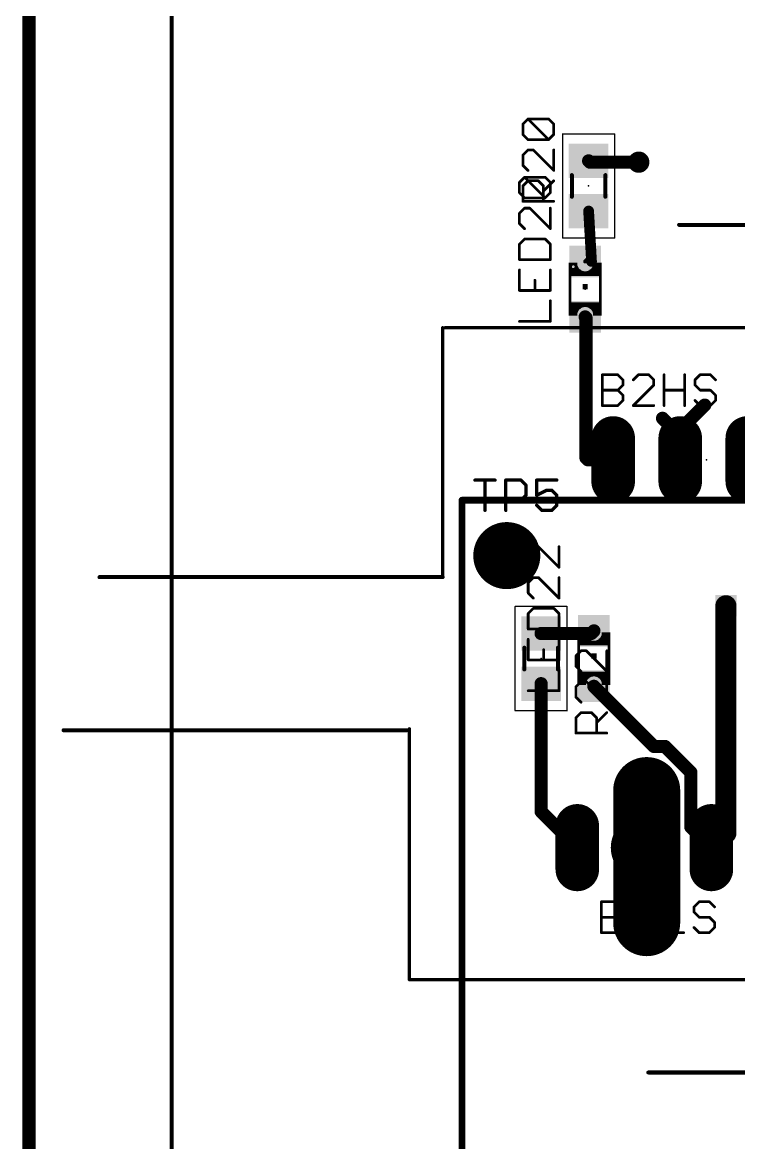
# Model space of a CAD drawing. Extents: x -18 to 155, y -13 to 99.
# Drawn here: x -17.65 to 9.48, y 28.67 to 71.09 of the extents above; entities that cross this region are included whole.
import ezdxf

# ---------------------------------------------------------------- set-up
doc = ezdxf.new("R2010")
doc.units = 0
for name, color, linetype in [('1', 22, 'CONTINUOUS'), ('17', 82, 'CONTINUOUS'), ('18', 82, 'CONTINUOUS'), ('20', 253, 'CONTINUOUS'), ('21', 253, 'CONTINUOUS'), ('23', 7, 'CONTINUOUS'), ('25', 253, 'CONTINUOUS'), ('39', 22, 'CONTINUOUS'), ('51', 253, 'CONTINUOUS')]:
    doc.layers.add(name, color=color, linetype=linetype)

# ---------------------------------------------------------------- blocks, each defined once
blk = doc.blocks.new('LONGP100')
at = {"const_width": 1}
blk.add_lwpolyline([(-0.5, 0), (0.5, 0)], dxfattribs=at)
at = {"const_width": 0.5}
for points in [[(-0.5, 0.25, 1), (-0.5, -0.25)], [(0.5, -0.25, 1), (0.5, 0.25)]]:
    blk.add_lwpolyline(points, format="xyb", dxfattribs=at)
blk = doc.blocks.new('RECT')
blk.add_solid([(-0.5, -0.5), (0.5, -0.5), (-0.5, 0.5), (0.5, 0.5)])
blk = doc.blocks.new('PIE')
at = {"const_width": 0.5}
blk.add_lwpolyline([(0, -0.25, 1), (0, 0.25, 1), (0, -0.25)], format="xyb", dxfattribs=at)
blk = doc.blocks.new('SQUAREV')
blk.add_solid([(-0.5, -0.5), (0.5, -0.5), (-0.5, 0.5), (0.5, 0.5)])
blk = doc.blocks.new('ROUNDV')
at = {"const_width": 0.5}
blk.add_lwpolyline([(0, -0.25, 1), (0, 0.25, 1), (0, -0.25)], format="xyb", dxfattribs=at)

msp = doc.modelspace()

# ---------------------------------------------------------------- linework, layer by layer
at = {"layer": '1'}
for points, const_width in [([(-17.4, -2.57), (-17.4, 98.37)], 0.5), ([(3.8, 65.85), (3.85, 65.8)], 0.5), ([(3.85, 65.8), (5.7, 65.8)], 0.5), ([(3.91, 62.04), (3.8, 63.95)], 0.4064), ([(3.8, 63.95), (3.8, 62.17)], 0.1524), ([(3.8, 62.17), (3.67, 62.04)], 0.1524), ([(3.67, 59.94), (3.7, 59.91)], 0.5), ([(3.7, 59.91), (3.7, 54.6)], 0.5), ([(7.27, 55.67), (8.2, 56.6)], 0.5), ([(7.27, 55.43), (6.6, 56.1)], 0.5), ([(7.27, 54.53), (7.27, 55.67)], 0.5), ([(7.27, 55.43), (7.27, 54.53)], 0.5), ([(3.7, 54.6), (3.77, 54.53)], 0.5), ([(3.77, 54.53), (4.73, 54.53)], 0.5), ([(4.73, 54.53), (4.73, 54.57)], 0.4064), ([(-1, 53), (17, 53)], 0.254), ([(-1, 17.4), (-1, 53)], 0.254), ([(9, 40.39), (9, 49)], 0.8), ([(2, 47.95), (3.9, 47.95)], 0.5), ([(3.9, 47.95), (4, 48.05)], 0.5), ([(2, 46.05), (2, 41.21)], 0.5), ([(4, 45.95), (6.2776, 43.6724)], 0.5), ([(6.2776, 43.6724), (6.6927, 43.6724)], 0.5), ([(6.6927, 43.6724), (7.6724, 42.6927)], 0.5), ([(6, 39.84), (6, 42)], 2.54), ([(7.6724, 42.6927), (7.6724, 40.6176)], 0.5), ([(2, 41.21), (3.37, 39.84)], 0.5), ([(5.91, 39.84), (6, 39.84)], 2.54), ([(6, 39.84), (6, 37)], 2.54), ([(7.6724, 40.6176), (8.45, 39.84)], 0.5), ([(8.45, 39.84), (9, 40.39)], 0.8)]:
    msp.add_lwpolyline(points, dxfattribs=dict(at, const_width=const_width))
for points, const_width in [([(3.8884, 65.9384, 1), (3.7116, 65.7616)], 0.25), ([(3.85, 65.925, 1), (3.85, 65.675)], 0.25), ([(3.7616, 65.7116, 1), (3.9384, 65.8884)], 0.25), ([(5.7, 65.675, 1), (5.7, 65.925)], 0.25), ([(3.9014, 63.9558, 1), (3.6986, 63.9442)], 0.2032), ([(3.8381, 63.95, 1), (3.7619, 63.95)], 0.0762), ([(3.6431, 62.0669, 1), (3.6969, 62.0131)], 0.0762), ([(3.8086, 62.0342, 1), (4.0114, 62.0458)], 0.2032), ([(3.7619, 62.17, 1), (3.8381, 62.17)], 0.0762), ([(3.8269, 62.1431, 1), (3.7731, 62.1969)], 0.0762), ([(3.7584, 60.0284, 1), (3.5816, 59.8516)], 0.25), ([(3.825, 59.91, 1), (3.575, 59.91)], 0.25), ([(3.6116, 59.8216, 1), (3.7884, 59.9984)], 0.25), ([(8.2884, 56.5116, 1), (8.1116, 56.6884)], 0.25), ([(6.6884, 56.1884, 1), (6.5116, 56.0116)], 0.25), ([(7.395, 55.67, 1), (7.145, 55.67)], 0.25), ([(7.1816, 55.7584, 1), (7.3584, 55.5816)], 0.25), ([(7.395, 55.43, 1), (7.145, 55.43)], 0.25), ([(7.1816, 55.3416, 1), (7.3584, 55.5184)], 0.25), ([(3.7884, 54.6884, 1), (3.6116, 54.5116)], 0.25), ([(3.77, 54.655, 1), (3.77, 54.405)], 0.25), ([(3.6816, 54.4416, 1), (3.8584, 54.6184)], 0.25), ([(4.8316, 54.57, 1), (4.6284, 54.57)], 0.2032), ([(4.73, 54.405, 1), (4.73, 54.655)], 0.25), ([(3.575, 54.6, 1), (3.825, 54.6)], 0.25), ([(4.6284, 54.53, 1), (4.8316, 54.53)], 0.2032), ([(7.145, 54.53, 1), (7.395, 54.53)], 0.25), ([(7.145, 54.53, 1), (7.395, 54.53)], 0.25), ([(-1, 53.0635, 1), (-1, 52.9365)], 0.127), ([(-0.9365, 53, 1), (-1.0635, 53)], 0.127), ([(9.2, 49, 1), (8.8, 49)], 0.4), ([(2, 48.075, 1), (2, 47.825)], 0.25), ([(3.8116, 48.0384, 1), (3.9884, 47.8616)], 0.25), ([(3.9, 47.825, 1), (3.9, 48.075)], 0.25), ([(4.0884, 47.9616, 1), (3.9116, 48.1384)], 0.25), ([(2.125, 46.05, 1), (1.875, 46.05)], 0.25), ([(4.0884, 46.0384, 1), (3.9116, 45.8616)], 0.25), ([(6.2776, 43.7974, 1), (6.2776, 43.5474)], 0.25), ([(6.1892, 43.584, 1), (6.366, 43.7608)], 0.25), ([(6.7811, 43.7608, 1), (6.6043, 43.584)], 0.25), ([(6.6927, 43.5474, 1), (6.6927, 43.7974)], 0.25), ([(6.635, 42, 1), (5.365, 42)], 1.27), ([(7.7974, 42.6927, 1), (7.5474, 42.6927)], 0.25), ([(7.584, 42.6043, 1), (7.7608, 42.7811)], 0.25), ([(2.0884, 41.2984, 1), (1.9116, 41.1216)], 0.25), ([(1.875, 41.21, 1), (2.125, 41.21)], 0.25), ([(5.91, 40.475, 1), (5.91, 39.205)], 1.27), ([(6.635, 39.84, 1), (5.365, 39.84)], 1.27), ([(6, 39.205, 1), (6, 40.475)], 1.27), ([(7.7608, 40.706, 1), (7.584, 40.5292)], 0.25), ([(7.5474, 40.6176, 1), (7.7974, 40.6176)], 0.25), ([(9.1414, 40.2486, 1), (8.8586, 40.5314)], 0.4), ([(5.365, 39.84, 1), (6.635, 39.84)], 1.27), ([(8.8, 40.39, 1), (9.2, 40.39)], 0.4), ([(3.2816, 39.7516, 1), (3.4584, 39.9284)], 0.25), ([(8.3086, 39.9814, 1), (8.5914, 39.6986)], 0.4), ([(8.3616, 39.7516, 1), (8.5384, 39.9284)], 0.25), ([(5.365, 37, 1), (6.635, 37)], 1.27)]:
    msp.add_lwpolyline(points, format="xyb", dxfattribs=dict(at, const_width=const_width))
at = {"layer": '20', "const_width": 0.1524}
msp.add_lwpolyline([(-12, 1), (-12, 97)], dxfattribs=at)
at = {"layer": '21'}
for points, const_width in [([(20.229, 63.425), (7.229, 63.425)], 0.1524), ([(-1.73, 59.53), (-1.73, 50.132)], 0.127), ([(-1.63, 59.53), (16.17, 59.53)], 0.127), ([(-14.729, 50.085), (-1.729, 50.085)], 0.1524), ([(-3.091, 44.285), (-16.091, 44.285)], 0.1524), ([(-2.99, 34.84), (-2.99, 44.34)], 0.127), ([(14.81, 34.84), (-2.99, 34.84)], 0.127), ([(6.061, 31.325), (19.061, 31.325)], 0.1524)]:
    msp.add_lwpolyline(points, dxfattribs=dict(at, const_width=const_width))
for points, const_width in [([(7.229, 63.4631, 1), (7.229, 63.3869)], 0.0762), ([(-1.6983, 59.53, 1), (-1.7617, 59.53)], 0.0635), ([(-1.63, 59.5618, 1), (-1.63, 59.4982)], 0.0635), ([(-14.729, 50.1231, 1), (-14.729, 50.0469)], 0.0762), ([(-1.7617, 50.132, 1), (-1.6983, 50.132)], 0.0635), ([(-1.729, 50.0469, 1), (-1.729, 50.1231)], 0.0762), ([(-16.091, 44.3231, 1), (-16.091, 44.2469)], 0.0762), ([(-3.091, 44.2469, 1), (-3.091, 44.3231)], 0.0762), ([(-2.9583, 44.34, 1), (-3.0218, 44.34)], 0.0635), ([(-2.99, 34.8718, 1), (-2.99, 34.8083)], 0.0635), ([(-3.0218, 34.84, 1), (-2.9583, 34.84)], 0.0635), ([(6.061, 31.3631, 1), (6.061, 31.2869)], 0.0762)]:
    msp.add_lwpolyline(points, format="xyb", dxfattribs=dict(at, const_width=const_width))
at = {"layer": '23'}
for p in [(3.8, 64.9), (3.67, 60.99), (8.27, 54.53), (0.7, 50.9), (2, 47), (4, 47), (4.91, 39.84)]:
    msp.add_point(p, dxfattribs=at)
at = {"layer": '25'}
for points, const_width in [([(1.3098, 67.2393), (1.5047, 67.4342)], 0.1016), ([(1.5047, 67.4342), (2.2843, 67.4342)], 0.1016), ([(2.2843, 66.6546), (1.5047, 67.4342)], 0.1016), ([(2.2843, 67.4342), (2.4792, 67.2393)], 0.1016), ([(1.3098, 66.8495), (1.3098, 67.2393)], 0.1016), ([(2.4792, 67.2393), (2.4792, 66.8495)], 0.1016), ([(1.5047, 66.6546), (1.3098, 66.8495)], 0.1016), ([(2.2843, 66.6546), (1.5047, 66.6546)], 0.1016), ([(2.4792, 66.8495), (2.2843, 66.6546)], 0.1016), ([(1.5047, 66.2648), (1.3098, 66.0699)], 0.1016), ([(1.6996, 66.2648), (1.5047, 66.2648)], 0.1016), ([(2.4792, 65.4852), (1.6996, 66.2648)], 0.1016), ([(2.4792, 66.2648), (2.4792, 65.4852)], 0.1016), ([(1.3098, 66.0699), (1.3098, 65.6801)], 0.1016), ([(1.3098, 65.6801), (1.5047, 65.4852)], 0.1016), ([(1.1798, 65.0331), (1.3747, 65.228)], 0.1016), ([(1.1798, 64.6433), (1.1798, 65.0331)], 0.1016), ([(1.3098, 64.9005), (1.5047, 65.0954)], 0.1016), ([(1.3098, 64.3158), (1.3098, 64.9005)], 0.1016), ([(1.3747, 65.228), (2.1543, 65.228)], 0.1016), ([(2.1543, 64.4484), (1.3747, 65.228)], 0.1016), ([(1.5047, 65.0954), (1.8945, 65.0954)], 0.1016), ([(1.8945, 65.0954), (2.0894, 64.9005)], 0.1016), ([(2.0894, 64.7056), (2.4792, 65.0954)], 0.1016), ([(2.0894, 64.9005), (2.0894, 64.3158)], 0.1016), ([(2.1543, 65.228), (2.3492, 65.0331)], 0.1016), ([(2.3492, 65.0331), (2.3492, 64.6433)], 0.1016), ([(1.3747, 64.4484), (1.1798, 64.6433)], 0.1016), ([(2.1543, 64.4484), (1.3747, 64.4484)], 0.1016), ([(2.3492, 64.6433), (2.1543, 64.4484)], 0.1016), ([(1.3747, 64.0586), (1.1798, 63.8637)], 0.1016), ([(2.4792, 64.3158), (1.3098, 64.3158)], 0.1016), ([(1.5696, 64.0586), (1.3747, 64.0586)], 0.1016), ([(2.3492, 63.279), (1.5696, 64.0586)], 0.1016), ([(2.3492, 64.0586), (2.3492, 63.279)], 0.1016), ([(1.1798, 63.8637), (1.1798, 63.4739)], 0.1016), ([(1.1798, 63.4739), (1.3747, 63.279)], 0.1016), ([(1.3747, 62.8892), (1.1798, 62.6943)], 0.1016), ([(2.1543, 62.8892), (1.3747, 62.8892)], 0.1016), ([(2.3492, 62.6943), (2.1543, 62.8892)], 0.1016), ([(1.1798, 62.6943), (1.1798, 62.1096)], 0.1016), ([(2.3492, 62.1096), (2.3492, 62.6943)], 0.1016), ([(1.1798, 62.1096), (2.3492, 62.1096)], 0.1016), ([(1.1798, 61.7198), (1.1798, 60.9402)], 0.1016), ([(2.3492, 60.9402), (2.3492, 61.7198)], 0.1016), ([(1.7645, 60.9402), (1.7645, 61.33)], 0.1016), ([(1.1798, 60.9402), (2.3492, 60.9402)], 0.1016), ([(2.3492, 59.7708), (2.3492, 60.5504)], 0.1016), ([(1.1798, 59.7708), (2.3492, 59.7708)], 0.1016), ([(4.3208, 56.5808), (4.3208, 57.7502)], 0.1016), ([(4.3208, 57.7502), (4.9055, 57.7502)], 0.1016), ([(4.9055, 57.7502), (5.1004, 57.5553)], 0.1016), ([(5.6851, 57.7502), (5.4902, 57.5553)], 0.1016), ([(6.0749, 57.7502), (5.6851, 57.7502)], 0.1016), ([(6.2698, 57.5553), (6.0749, 57.7502)], 0.1016), ([(6.6596, 56.5808), (6.6596, 57.7502)], 0.1016), ([(7.4392, 57.7502), (7.4392, 56.5808)], 0.1016), ([(8.0239, 57.7502), (7.829, 57.5553)], 0.1016), ([(8.4137, 57.7502), (8.0239, 57.7502)], 0.1016), ([(8.6086, 57.5553), (8.4137, 57.7502)], 0.1016), ([(5.1004, 57.3604), (4.9055, 57.1655)], 0.1016), ([(5.1004, 57.5553), (5.1004, 57.3604)], 0.1016), ([(5.4902, 56.5808), (6.2698, 57.3604)], 0.1016), ([(6.2698, 57.3604), (6.2698, 57.5553)], 0.1016), ([(7.829, 57.5553), (7.829, 57.3604)], 0.1016), ([(7.829, 57.3604), (8.0239, 57.1655)], 0.1016), ([(4.3208, 57.1655), (4.9055, 57.1655)], 0.1016), ([(4.9055, 57.1655), (5.1004, 56.9706)], 0.1016), ([(5.1004, 56.9706), (5.1004, 56.7757)], 0.1016), ([(6.6596, 57.1655), (7.4392, 57.1655)], 0.1016), ([(8.0239, 57.1655), (8.4137, 57.1655)], 0.1016), ([(8.4137, 57.1655), (8.6086, 56.9706)], 0.1016), ([(8.6086, 56.9706), (8.6086, 56.7757)], 0.1016), ([(4.9055, 56.5808), (4.3208, 56.5808)], 0.1016), ([(5.1004, 56.7757), (4.9055, 56.5808)], 0.1016), ([(6.2698, 56.5808), (5.4902, 56.5808)], 0.1016), ([(8.0239, 56.5808), (7.829, 56.7757)], 0.1016), ([(8.4137, 56.5808), (8.0239, 56.5808)], 0.1016), ([(8.6086, 56.7757), (8.4137, 56.5808)], 0.1016), ([(-0.5065, 53.7585), (0.2561, 53.7585)], 0.127), ([(-0.1252, 52.6145), (-0.1252, 53.7585)], 0.127), ([(0.6629, 52.6145), (0.6629, 53.7585)], 0.127), ([(0.6629, 53.7585), (1.2349, 53.7585)], 0.127), ([(1.2349, 53.7585), (1.4255, 53.5678)], 0.127), ([(1.4255, 53.5678), (1.4255, 53.1865)], 0.127), ([(2.5949, 53.7585), (1.8323, 53.7585)], 0.127), ([(1.8323, 53.7585), (1.8323, 53.1865)], 0.127), ([(1.2349, 52.9958), (0.6629, 52.9958)], 0.127), ([(1.4255, 53.1865), (1.2349, 52.9958)], 0.127), ([(1.8323, 53.1865), (2.2136, 53.3772)], 0.127), ([(2.2136, 53.3772), (2.4043, 53.3772)], 0.127), ([(2.4043, 53.3772), (2.5949, 53.1865)], 0.127), ([(2.5949, 53.1865), (2.5949, 52.8052)], 0.127), ([(2.023, 52.6145), (1.8323, 52.8052)], 0.127), ([(2.4043, 52.6145), (2.023, 52.6145)], 0.127), ([(2.5949, 52.8052), (2.4043, 52.6145)], 0.127), ([(1.7047, 51.238), (1.5098, 51.0431)], 0.1016), ([(1.5098, 51.0431), (1.5098, 50.6533)], 0.1016), ([(1.8996, 51.238), (1.7047, 51.238)], 0.1016), ([(2.6792, 50.4584), (1.8996, 51.238)], 0.1016), ([(2.6792, 51.238), (2.6792, 50.4584)], 0.1016), ([(1.5098, 50.6533), (1.7047, 50.4584)], 0.1016), ([(1.7047, 50.0686), (1.5098, 49.8737)], 0.1016), ([(1.8996, 50.0686), (1.7047, 50.0686)], 0.1016), ([(2.6792, 49.289), (1.8996, 50.0686)], 0.1016), ([(2.6792, 50.0686), (2.6792, 49.289)], 0.1016), ([(1.5098, 49.8737), (1.5098, 49.4839)], 0.1016), ([(1.5098, 49.4839), (1.7047, 49.289)], 0.1016), ([(1.7047, 48.8992), (1.5098, 48.7043)], 0.1016), ([(2.4843, 48.8992), (1.7047, 48.8992)], 0.1016), ([(2.6792, 48.7043), (2.4843, 48.8992)], 0.1016), ([(1.5098, 48.7043), (1.5098, 48.1196)], 0.1016), ([(2.6792, 48.1196), (2.6792, 48.7043)], 0.1016), ([(1.5098, 48.1196), (2.6792, 48.1196)], 0.1016), ([(1.5098, 47.7298), (1.5098, 46.9502)], 0.1016), ([(2.6792, 46.9502), (2.6792, 47.7298)], 0.1016), ([(2.0945, 46.9502), (2.0945, 47.34)], 0.1016), ([(3.5147, 47.296), (3.3198, 47.1011)], 0.1016), ([(3.3198, 47.1011), (3.3198, 46.7113)], 0.1016), ([(3.7096, 47.296), (3.5147, 47.296)], 0.1016), ([(4.4892, 46.5164), (3.7096, 47.296)], 0.1016), ([(4.4892, 47.296), (4.4892, 46.5164)], 0.1016), ([(1.5098, 46.9502), (2.6792, 46.9502)], 0.1016), ([(3.3198, 46.7113), (3.5147, 46.5164)], 0.1016), ([(2.6792, 45.7808), (2.6792, 46.5604)], 0.1016), ([(1.5098, 45.7808), (2.6792, 45.7808)], 0.1016), ([(3.5147, 46.1266), (3.3198, 45.9317)], 0.1016), ([(3.3198, 45.9317), (3.3198, 45.5419)], 0.1016), ([(3.7096, 46.1266), (3.5147, 46.1266)], 0.1016), ([(4.4892, 45.347), (3.7096, 46.1266)], 0.1016), ([(4.4892, 46.1266), (4.4892, 45.347)], 0.1016), ([(3.3198, 45.5419), (3.5147, 45.347)], 0.1016), ([(3.3198, 44.7623), (3.5147, 44.9572)], 0.1016), ([(3.5147, 44.9572), (3.9045, 44.9572)], 0.1016), ([(3.9045, 44.9572), (4.0994, 44.7623)], 0.1016), ([(4.0994, 44.5674), (4.4892, 44.9572)], 0.1016), ([(3.3198, 44.1776), (3.3198, 44.7623)], 0.1016), ([(4.0994, 44.7623), (4.0994, 44.1776)], 0.1016), ([(4.4892, 44.1776), (3.3198, 44.1776)], 0.1016), ([(4.2832, 36.6208), (4.2832, 37.7902)], 0.1016), ([(4.2832, 37.7902), (4.8679, 37.7902)], 0.1016), ([(4.8679, 37.7902), (5.0628, 37.5953)], 0.1016), ([(5.6475, 37.7902), (5.4526, 37.5953)], 0.1016), ([(6.0373, 37.7902), (5.6475, 37.7902)], 0.1016), ([(6.2322, 37.5953), (6.0373, 37.7902)], 0.1016), ([(6.622, 37.7902), (6.622, 36.6208)], 0.1016), ([(7.9863, 37.7902), (7.7914, 37.5953)], 0.1016), ([(8.3761, 37.7902), (7.9863, 37.7902)], 0.1016), ([(8.571, 37.5953), (8.3761, 37.7902)], 0.1016), ([(5.0628, 37.4004), (4.8679, 37.2055)], 0.1016), ([(5.0628, 37.5953), (5.0628, 37.4004)], 0.1016), ([(5.4526, 36.6208), (6.2322, 37.4004)], 0.1016), ([(6.2322, 37.4004), (6.2322, 37.5953)], 0.1016), ([(7.7914, 37.5953), (7.7914, 37.4004)], 0.1016), ([(7.7914, 37.4004), (7.9863, 37.2055)], 0.1016), ([(4.2832, 37.2055), (4.8679, 37.2055)], 0.1016), ([(4.8679, 37.2055), (5.0628, 37.0106)], 0.1016), ([(5.0628, 37.0106), (5.0628, 36.8157)], 0.1016), ([(7.9863, 37.2055), (8.3761, 37.2055)], 0.1016), ([(8.3761, 37.2055), (8.571, 37.0106)], 0.1016), ([(8.571, 37.0106), (8.571, 36.8157)], 0.1016), ([(4.8679, 36.6208), (4.2832, 36.6208)], 0.1016), ([(5.0628, 36.8157), (4.8679, 36.6208)], 0.1016), ([(6.2322, 36.6208), (5.4526, 36.6208)], 0.1016), ([(6.622, 36.6208), (7.4016, 36.6208)], 0.1016), ([(7.9863, 36.6208), (7.7914, 36.8157)], 0.1016), ([(8.3761, 36.6208), (7.9863, 36.6208)], 0.1016), ([(8.571, 36.8157), (8.3761, 36.6208)], 0.1016)]:
    msp.add_lwpolyline(points, dxfattribs=dict(at, const_width=const_width))
for points, const_width in [([(1.5227, 67.4522, 1), (1.4867, 67.4162)], 0.0508), ([(1.5047, 67.4596, 1), (1.5047, 67.4088)], 0.0508), ([(1.5227, 67.4162, 1), (1.4867, 67.4522)], 0.0508), ([(2.3023, 67.4522, 1), (2.2663, 67.4162)], 0.0508), ([(2.2843, 67.4088, 1), (2.2843, 67.4596)], 0.0508), ([(1.2918, 67.2573, 1), (1.3278, 67.2213)], 0.0508), ([(1.3352, 67.2393, 1), (1.2844, 67.2393)], 0.0508), ([(2.5046, 67.2393, 1), (2.4538, 67.2393)], 0.0508), ([(2.4612, 67.2213, 1), (2.4972, 67.2573)], 0.0508), ([(1.3278, 66.8675, 1), (1.2918, 66.8315)], 0.0508), ([(1.2844, 66.8495, 1), (1.3352, 66.8495)], 0.0508), ([(1.5047, 66.68, 1), (1.5047, 66.6292)], 0.0508), ([(1.4867, 66.6366, 1), (1.5227, 66.6726)], 0.0508), ([(2.2663, 66.6726, 1), (2.3023, 66.6366)], 0.0508), ([(2.2663, 66.6366, 1), (2.3023, 66.6726)], 0.0508), ([(2.2843, 66.6292, 1), (2.2843, 66.68)], 0.0508), ([(2.4538, 66.8495, 1), (2.5046, 66.8495)], 0.0508), ([(2.4972, 66.8315, 1), (2.4612, 66.8675)], 0.0508), ([(1.5047, 66.2902, 1), (1.5047, 66.2394)], 0.0508), ([(1.5227, 66.2468, 1), (1.4867, 66.2828)], 0.0508), ([(1.7176, 66.2828, 1), (1.6816, 66.2468)], 0.0508), ([(1.6996, 66.2394, 1), (1.6996, 66.2902)], 0.0508), ([(2.5046, 66.2648, 1), (2.4538, 66.2648)], 0.0508), ([(1.2918, 66.0879, 1), (1.3278, 66.0519)], 0.0508), ([(1.3352, 66.0699, 1), (1.2844, 66.0699)], 0.0508), ([(1.3278, 65.6981, 1), (1.2918, 65.6621)], 0.0508), ([(1.2844, 65.6801, 1), (1.3352, 65.6801)], 0.0508), ([(1.4867, 65.4672, 1), (1.5227, 65.5032)], 0.0508), ([(2.4538, 65.4852, 1), (2.5046, 65.4852)], 0.0508), ([(2.4612, 65.4672, 1), (2.4972, 65.5032)], 0.0508), ([(1.2052, 65.0331, 1), (1.1544, 65.0331)], 0.0508), ([(1.1618, 65.051, 1), (1.1978, 65.0151)], 0.0508), ([(1.2918, 64.9185, 1), (1.3278, 64.8825)], 0.0508), ([(1.3352, 64.9005, 1), (1.2844, 64.9005)], 0.0508), ([(1.3747, 65.2534, 1), (1.3747, 65.2026)], 0.0508), ([(1.3927, 65.2459, 1), (1.3567, 65.21)], 0.0508), ([(1.3927, 65.21, 1), (1.3567, 65.2459)], 0.0508), ([(1.5047, 65.1208, 1), (1.5047, 65.07)], 0.0508), ([(1.5227, 65.0774, 1), (1.4867, 65.1134)], 0.0508), ([(1.9125, 65.1134, 1), (1.8765, 65.0774)], 0.0508), ([(1.8945, 65.07, 1), (1.8945, 65.1208)], 0.0508), ([(2.1148, 64.9005, 1), (2.064, 64.9005)], 0.0508), ([(2.0714, 64.8825, 1), (2.1074, 64.9185)], 0.0508), ([(2.1723, 65.2459, 1), (2.1363, 65.21)], 0.0508), ([(2.1543, 65.2026, 1), (2.1543, 65.2534)], 0.0508), ([(2.3746, 65.0331, 1), (2.3238, 65.0331)], 0.0508), ([(2.3312, 65.0151, 1), (2.3672, 65.051)], 0.0508), ([(2.4972, 65.0774, 1), (2.4612, 65.1134)], 0.0508), ([(1.1978, 64.6612, 1), (1.1618, 64.6253)], 0.0508), ([(1.1544, 64.6433, 1), (1.2052, 64.6433)], 0.0508), ([(1.3747, 64.4738, 1), (1.3747, 64.423)], 0.0508), ([(1.3567, 64.4304, 1), (1.3927, 64.4663)], 0.0508), ([(2.0714, 64.7236, 1), (2.1074, 64.6876)], 0.0508), ([(2.1363, 64.4663, 1), (2.1723, 64.4304)], 0.0508), ([(2.1363, 64.4304, 1), (2.1723, 64.4663)], 0.0508), ([(2.1543, 64.423, 1), (2.1543, 64.4738)], 0.0508), ([(2.3238, 64.6433, 1), (2.3746, 64.6433)], 0.0508), ([(2.3672, 64.6253, 1), (2.3312, 64.6612)], 0.0508), ([(1.3098, 64.3412, 1), (1.3098, 64.2904)], 0.0508), ([(1.2844, 64.3158, 1), (1.3352, 64.3158)], 0.0508), ([(1.3747, 64.084, 1), (1.3747, 64.0332)], 0.0508), ([(1.3927, 64.0406, 1), (1.3567, 64.0765)], 0.0508), ([(1.5876, 64.0765, 1), (1.5516, 64.0406)], 0.0508), ([(1.5696, 64.0332, 1), (1.5696, 64.084)], 0.0508), ([(2.064, 64.3158, 1), (2.1148, 64.3158)], 0.0508), ([(2.3746, 64.0586, 1), (2.3238, 64.0586)], 0.0508), ([(2.4792, 64.2904, 1), (2.4792, 64.3412)], 0.0508), ([(1.2052, 63.8637, 1), (1.1544, 63.8637)], 0.0508), ([(1.1618, 63.8816, 1), (1.1978, 63.8457)], 0.0508), ([(1.1978, 63.4918, 1), (1.1618, 63.4559)], 0.0508), ([(1.1544, 63.4739, 1), (1.2052, 63.4739)], 0.0508), ([(1.3567, 63.261, 1), (1.3927, 63.297)], 0.0508), ([(2.3238, 63.279, 1), (2.3746, 63.279)], 0.0508), ([(2.3312, 63.261, 1), (2.3672, 63.297)], 0.0508), ([(1.3747, 62.9146, 1), (1.3747, 62.8638)], 0.0508), ([(1.3927, 62.8712, 1), (1.3567, 62.9072)], 0.0508), ([(2.1723, 62.9072, 1), (2.1363, 62.8712)], 0.0508), ([(2.1543, 62.8638, 1), (2.1543, 62.9146)], 0.0508), ([(1.1618, 62.7123, 1), (1.1978, 62.6763)], 0.0508), ([(1.2052, 62.6943, 1), (1.1544, 62.6943)], 0.0508), ([(2.3746, 62.6943, 1), (2.3238, 62.6943)], 0.0508), ([(2.3312, 62.6763, 1), (2.3672, 62.7123)], 0.0508), ([(1.1798, 62.135, 1), (1.1798, 62.0842)], 0.0508), ([(1.1544, 62.1096, 1), (1.2052, 62.1096)], 0.0508), ([(2.3238, 62.1096, 1), (2.3746, 62.1096)], 0.0508), ([(2.3492, 62.0842, 1), (2.3492, 62.135)], 0.0508), ([(1.2052, 61.7198, 1), (1.1544, 61.7198)], 0.0508), ([(2.3746, 61.7198, 1), (2.3238, 61.7198)], 0.0508), ([(1.7899, 61.33, 1), (1.7391, 61.33)], 0.0508), ([(1.1798, 60.9656, 1), (1.1798, 60.9148)], 0.0508), ([(1.1544, 60.9402, 1), (1.2052, 60.9402)], 0.0508), ([(1.7391, 60.9402, 1), (1.7899, 60.9402)], 0.0508), ([(2.3238, 60.9402, 1), (2.3746, 60.9402)], 0.0508), ([(2.3492, 60.9148, 1), (2.3492, 60.9656)], 0.0508), ([(2.3746, 60.5504, 1), (2.3238, 60.5504)], 0.0508), ([(1.1798, 59.7962, 1), (1.1798, 59.7454)], 0.0508), ([(2.3492, 59.7454, 1), (2.3492, 59.7962)], 0.0508), ([(2.3238, 59.7708, 1), (2.3746, 59.7708)], 0.0508), ([(4.3462, 57.7502, 1), (4.2954, 57.7502)], 0.0508), ([(4.3208, 57.7756, 1), (4.3208, 57.7248)], 0.0508), ([(4.9235, 57.7682, 1), (4.8875, 57.7322)], 0.0508), ([(4.9055, 57.7248, 1), (4.9055, 57.7756)], 0.0508), ([(5.6851, 57.7756, 1), (5.6851, 57.7248)], 0.0508), ([(5.7031, 57.7322, 1), (5.6671, 57.7682)], 0.0508), ([(6.0929, 57.7682, 1), (6.0569, 57.7322)], 0.0508), ([(6.0749, 57.7248, 1), (6.0749, 57.7756)], 0.0508), ([(6.685, 57.7502, 1), (6.6342, 57.7502)], 0.0508), ([(7.4646, 57.7502, 1), (7.4138, 57.7502)], 0.0508), ([(8.0239, 57.7756, 1), (8.0239, 57.7248)], 0.0508), ([(8.0418, 57.7322, 1), (8.0059, 57.7682)], 0.0508), ([(8.4316, 57.7682, 1), (8.3957, 57.7322)], 0.0508), ([(8.4137, 57.7248, 1), (8.4137, 57.7756)], 0.0508), ([(5.1258, 57.5553, 1), (5.075, 57.5553)], 0.0508), ([(5.075, 57.3604, 1), (5.1258, 57.3604)], 0.0508), ([(5.0824, 57.5373, 1), (5.1184, 57.5733)], 0.0508), ([(5.1184, 57.3424, 1), (5.0824, 57.3784)], 0.0508), ([(5.4722, 57.5733, 1), (5.5082, 57.5373)], 0.0508), ([(6.2952, 57.5553, 1), (6.2444, 57.5553)], 0.0508), ([(6.2444, 57.3604, 1), (6.2952, 57.3604)], 0.0508), ([(6.2518, 57.5373, 1), (6.2878, 57.5733)], 0.0508), ([(6.2878, 57.3424, 1), (6.2518, 57.3784)], 0.0508), ([(7.811, 57.5733, 1), (7.847, 57.5373)], 0.0508), ([(7.847, 57.3784, 1), (7.811, 57.3424)], 0.0508), ([(7.8544, 57.5553, 1), (7.8036, 57.5553)], 0.0508), ([(7.8036, 57.3604, 1), (7.8544, 57.3604)], 0.0508), ([(8.5906, 57.5373, 1), (8.6265, 57.5733)], 0.0508), ([(4.3208, 57.1909, 1), (4.3208, 57.1401)], 0.0508), ([(4.9235, 57.1835, 1), (4.8875, 57.1475)], 0.0508), ([(4.8875, 57.1835, 1), (4.9235, 57.1475)], 0.0508), ([(4.9055, 57.1401, 1), (4.9055, 57.1909)], 0.0508), ([(5.1258, 56.9706, 1), (5.075, 56.9706)], 0.0508), ([(5.0824, 56.9526, 1), (5.1184, 56.9886)], 0.0508), ([(6.6596, 57.1909, 1), (6.6596, 57.1401)], 0.0508), ([(7.4392, 57.1401, 1), (7.4392, 57.1909)], 0.0508), ([(8.0239, 57.1909, 1), (8.0239, 57.1401)], 0.0508), ([(8.0059, 57.1475, 1), (8.0418, 57.1835)], 0.0508), ([(8.4316, 57.1835, 1), (8.3957, 57.1475)], 0.0508), ([(8.4137, 57.1401, 1), (8.4137, 57.1909)], 0.0508), ([(8.634, 56.9706, 1), (8.5832, 56.9706)], 0.0508), ([(8.5906, 56.9526, 1), (8.6265, 56.9886)], 0.0508), ([(4.3208, 56.6062, 1), (4.3208, 56.5554)], 0.0508), ([(4.2954, 56.5808, 1), (4.3462, 56.5808)], 0.0508), ([(4.8875, 56.5988, 1), (4.9235, 56.5628)], 0.0508), ([(4.9055, 56.5554, 1), (4.9055, 56.6062)], 0.0508), ([(5.075, 56.7757, 1), (5.1258, 56.7757)], 0.0508), ([(5.1184, 56.7577, 1), (5.0824, 56.7937)], 0.0508), ([(5.4722, 56.5988, 1), (5.5082, 56.5628)], 0.0508), ([(5.4902, 56.6062, 1), (5.4902, 56.5554)], 0.0508), ([(6.2698, 56.5554, 1), (6.2698, 56.6062)], 0.0508), ([(6.6342, 56.5808, 1), (6.685, 56.5808)], 0.0508), ([(7.4138, 56.5808, 1), (7.4646, 56.5808)], 0.0508), ([(7.847, 56.7937, 1), (7.811, 56.7577)], 0.0508), ([(8.0239, 56.6062, 1), (8.0239, 56.5554)], 0.0508), ([(8.0059, 56.5628, 1), (8.0418, 56.5988)], 0.0508), ([(8.3957, 56.5988, 1), (8.4316, 56.5628)], 0.0508), ([(8.4137, 56.5554, 1), (8.4137, 56.6062)], 0.0508), ([(8.5832, 56.7757, 1), (8.634, 56.7757)], 0.0508), ([(8.6265, 56.7577, 1), (8.5906, 56.7937)], 0.0508), ([(-0.5065, 53.7902, 1), (-0.5065, 53.7267)], 0.0635), ([(-0.0934, 53.7585, 1), (-0.1569, 53.7585)], 0.0635), ([(0.2561, 53.7267, 1), (0.2561, 53.7902)], 0.0635), ([(0.6946, 53.7585, 1), (0.6311, 53.7585)], 0.0635), ([(0.6629, 53.7902, 1), (0.6629, 53.7267)], 0.0635), ([(1.2573, 53.7809, 1), (1.2124, 53.736)], 0.0635), ([(1.2349, 53.7267, 1), (1.2349, 53.7902)], 0.0635), ([(1.4573, 53.5678, 1), (1.3938, 53.5678)], 0.0635), ([(1.4031, 53.5454, 1), (1.448, 53.5903)], 0.0635), ([(1.8323, 53.7902, 1), (1.8323, 53.7267)], 0.0635), ([(1.864, 53.7585, 1), (1.8005, 53.7585)], 0.0635), ([(2.5949, 53.7267, 1), (2.5949, 53.7902)], 0.0635), ([(0.6629, 53.0276, 1), (0.6629, 52.9641)], 0.0635), ([(1.2124, 53.0183, 1), (1.2573, 52.9734)], 0.0635), ([(1.2349, 52.9641, 1), (1.2349, 53.0276)], 0.0635), ([(1.3938, 53.1865, 1), (1.4573, 53.1865)], 0.0635), ([(1.448, 53.164, 1), (1.4031, 53.2089)], 0.0635), ([(1.8181, 53.2149, 1), (1.8465, 53.1581)], 0.0635), ([(1.8005, 53.1865, 1), (1.864, 53.1865)], 0.0635), ([(2.2136, 53.4089, 1), (2.2136, 53.3454)], 0.0635), ([(2.2278, 53.3488, 1), (2.1994, 53.4055)], 0.0635), ([(2.4267, 53.3996, 1), (2.3818, 53.3547)], 0.0635), ([(2.4043, 53.3454, 1), (2.4043, 53.4089)], 0.0635), ([(2.6267, 53.1865, 1), (2.5632, 53.1865)], 0.0635), ([(2.5725, 53.164, 1), (2.6174, 53.2089)], 0.0635), ([(-0.1569, 52.6145, 1), (-0.0934, 52.6145)], 0.0635), ([(0.6311, 52.6145, 1), (0.6946, 52.6145)], 0.0635), ([(1.8547, 52.8276, 1), (1.8098, 52.7827)], 0.0635), ([(2.023, 52.6463, 1), (2.023, 52.5827)], 0.0635), ([(2.0005, 52.592, 1), (2.0454, 52.637)], 0.0635), ([(2.3818, 52.637, 1), (2.4267, 52.592)], 0.0635), ([(2.4043, 52.5827, 1), (2.4043, 52.6463)], 0.0635), ([(2.5632, 52.8052, 1), (2.6267, 52.8052)], 0.0635), ([(2.6174, 52.7827, 1), (2.5725, 52.8276)], 0.0635), ([(1.5352, 51.0431, 1), (1.4844, 51.0431)], 0.0508), ([(1.4918, 51.061, 1), (1.5278, 51.0251)], 0.0508), ([(1.7047, 51.2634, 1), (1.7047, 51.2126)], 0.0508), ([(1.7227, 51.22, 1), (1.6867, 51.2559)], 0.0508), ([(1.9176, 51.2559, 1), (1.8816, 51.22)], 0.0508), ([(1.8996, 51.2126, 1), (1.8996, 51.2634)], 0.0508), ([(2.7046, 51.238, 1), (2.6538, 51.238)], 0.0508), ([(1.5278, 50.6712, 1), (1.4918, 50.6353)], 0.0508), ([(1.4844, 50.6533, 1), (1.5352, 50.6533)], 0.0508), ([(1.6867, 50.4404, 1), (1.7227, 50.4763)], 0.0508), ([(2.6612, 50.4404, 1), (2.6972, 50.4763)], 0.0508), ([(1.7047, 50.094, 1), (1.7047, 50.0432)], 0.0508), ([(1.7227, 50.0506, 1), (1.6867, 50.0865)], 0.0508), ([(1.9176, 50.0865, 1), (1.8816, 50.0506)], 0.0508), ([(1.8996, 50.0432, 1), (1.8996, 50.094)], 0.0508), ([(2.6538, 50.4584, 1), (2.7046, 50.4584)], 0.0508), ([(2.7046, 50.0686, 1), (2.6538, 50.0686)], 0.0508), ([(1.5352, 49.8737, 1), (1.4844, 49.8737)], 0.0508), ([(1.4918, 49.8916, 1), (1.5278, 49.8557)], 0.0508), ([(1.5278, 49.5018, 1), (1.4918, 49.4659)], 0.0508), ([(1.4844, 49.4839, 1), (1.5352, 49.4839)], 0.0508), ([(1.6867, 49.271, 1), (1.7227, 49.307)], 0.0508), ([(2.6538, 49.289, 1), (2.7046, 49.289)], 0.0508), ([(2.6612, 49.271, 1), (2.6972, 49.307)], 0.0508), ([(1.7047, 48.9246, 1), (1.7047, 48.8738)], 0.0508), ([(1.7227, 48.8812, 1), (1.6867, 48.9172)], 0.0508), ([(2.5023, 48.9172, 1), (2.4663, 48.8812)], 0.0508), ([(2.4843, 48.8738, 1), (2.4843, 48.9246)], 0.0508), ([(1.4918, 48.7223, 1), (1.5278, 48.6863)], 0.0508), ([(1.5352, 48.7043, 1), (1.4844, 48.7043)], 0.0508), ([(2.7046, 48.7043, 1), (2.6538, 48.7043)], 0.0508), ([(2.6612, 48.6863, 1), (2.6972, 48.7223)], 0.0508), ([(1.5098, 48.145, 1), (1.5098, 48.0942)], 0.0508), ([(1.4844, 48.1196, 1), (1.5352, 48.1196)], 0.0508), ([(2.6538, 48.1196, 1), (2.7046, 48.1196)], 0.0508), ([(2.6792, 48.0942, 1), (2.6792, 48.145)], 0.0508), ([(1.5352, 47.7298, 1), (1.4844, 47.7298)], 0.0508), ([(2.7046, 47.7298, 1), (2.6538, 47.7298)], 0.0508), ([(2.1199, 47.34, 1), (2.0691, 47.34)], 0.0508), ([(3.3018, 47.1191, 1), (3.3378, 47.0831)], 0.0508), ([(3.3452, 47.1011, 1), (3.2944, 47.1011)], 0.0508), ([(3.5147, 47.3214, 1), (3.5147, 47.2706)], 0.0508), ([(3.5327, 47.278, 1), (3.4967, 47.314)], 0.0508), ([(3.7276, 47.314, 1), (3.6916, 47.278)], 0.0508), ([(3.7096, 47.2706, 1), (3.7096, 47.3214)], 0.0508), ([(4.5146, 47.296, 1), (4.4638, 47.296)], 0.0508), ([(1.5098, 46.9756, 1), (1.5098, 46.9248)], 0.0508), ([(1.4844, 46.9502, 1), (1.5352, 46.9502)], 0.0508), ([(2.0691, 46.9502, 1), (2.1199, 46.9502)], 0.0508), ([(2.6538, 46.9502, 1), (2.7046, 46.9502)], 0.0508), ([(2.6792, 46.9248, 1), (2.6792, 46.9756)], 0.0508), ([(3.3378, 46.7293, 1), (3.3018, 46.6933)], 0.0508), ([(3.2944, 46.7113, 1), (3.3452, 46.7113)], 0.0508), ([(2.7046, 46.5604, 1), (2.6538, 46.5604)], 0.0508), ([(3.4967, 46.4984, 1), (3.5327, 46.5344)], 0.0508), ([(4.4638, 46.5164, 1), (4.5146, 46.5164)], 0.0508), ([(4.4712, 46.4984, 1), (4.5072, 46.5344)], 0.0508), ([(1.5098, 45.8062, 1), (1.5098, 45.7554)], 0.0508), ([(2.6792, 45.7554, 1), (2.6792, 45.8062)], 0.0508), ([(3.3018, 45.9497, 1), (3.3378, 45.9137)], 0.0508), ([(3.3452, 45.9317, 1), (3.2944, 45.9317)], 0.0508), ([(3.5147, 46.152, 1), (3.5147, 46.1012)], 0.0508), ([(3.5327, 46.1086, 1), (3.4967, 46.1446)], 0.0508), ([(3.7276, 46.1446, 1), (3.6916, 46.1086)], 0.0508), ([(3.7096, 46.1012, 1), (3.7096, 46.152)], 0.0508), ([(4.5146, 46.1266, 1), (4.4638, 46.1266)], 0.0508), ([(2.6538, 45.7808, 1), (2.7046, 45.7808)], 0.0508), ([(3.3378, 45.5599, 1), (3.3018, 45.5239)], 0.0508), ([(3.2944, 45.5419, 1), (3.3452, 45.5419)], 0.0508), ([(3.5147, 44.9826, 1), (3.5147, 44.9318)], 0.0508), ([(3.4967, 45.329, 1), (3.5327, 45.365)], 0.0508), ([(3.5327, 44.9392, 1), (3.4967, 44.9752)], 0.0508), ([(3.9225, 44.9752, 1), (3.8865, 44.9392)], 0.0508), ([(3.9045, 44.9318, 1), (3.9045, 44.9826)], 0.0508), ([(4.4638, 45.347, 1), (4.5146, 45.347)], 0.0508), ([(4.4712, 45.329, 1), (4.5072, 45.365)], 0.0508), ([(4.5072, 44.9392, 1), (4.4712, 44.9752)], 0.0508), ([(3.3018, 44.7803, 1), (3.3378, 44.7443)], 0.0508), ([(3.3452, 44.7623, 1), (3.2944, 44.7623)], 0.0508), ([(4.0814, 44.5854, 1), (4.1174, 44.5494)], 0.0508), ([(4.1248, 44.7623, 1), (4.074, 44.7623)], 0.0508), ([(4.0814, 44.7443, 1), (4.1174, 44.7803)], 0.0508), ([(3.3198, 44.203, 1), (3.3198, 44.1522)], 0.0508), ([(3.2944, 44.1776, 1), (3.3452, 44.1776)], 0.0508), ([(4.074, 44.1776, 1), (4.1248, 44.1776)], 0.0508), ([(4.4892, 44.1522, 1), (4.4892, 44.203)], 0.0508), ([(4.3086, 37.7902, 1), (4.2578, 37.7902)], 0.0508), ([(4.2832, 37.8156, 1), (4.2832, 37.7648)], 0.0508), ([(4.8859, 37.8082, 1), (4.8499, 37.7722)], 0.0508), ([(4.8679, 37.7648, 1), (4.8679, 37.8156)], 0.0508), ([(5.6475, 37.8156, 1), (5.6475, 37.7648)], 0.0508), ([(5.6655, 37.7722, 1), (5.6295, 37.8082)], 0.0508), ([(6.0553, 37.8082, 1), (6.0193, 37.7722)], 0.0508), ([(6.0373, 37.7648, 1), (6.0373, 37.8156)], 0.0508), ([(6.6474, 37.7902, 1), (6.5966, 37.7902)], 0.0508), ([(7.9863, 37.8156, 1), (7.9863, 37.7648)], 0.0508), ([(8.0043, 37.7722, 1), (7.9683, 37.8082)], 0.0508), ([(8.3941, 37.8082, 1), (8.3581, 37.7722)], 0.0508), ([(8.3761, 37.7648, 1), (8.3761, 37.8156)], 0.0508), ([(5.0882, 37.5953, 1), (5.0374, 37.5953)], 0.0508), ([(5.0374, 37.4004, 1), (5.0882, 37.4004)], 0.0508), ([(5.0448, 37.5773, 1), (5.0808, 37.6133)], 0.0508), ([(5.0808, 37.3824, 1), (5.0448, 37.4184)], 0.0508), ([(5.4346, 37.6133, 1), (5.4706, 37.5773)], 0.0508), ([(6.2576, 37.5953, 1), (6.2068, 37.5953)], 0.0508), ([(6.2068, 37.4004, 1), (6.2576, 37.4004)], 0.0508), ([(6.2142, 37.5773, 1), (6.2502, 37.6133)], 0.0508), ([(6.2502, 37.3824, 1), (6.2142, 37.4184)], 0.0508), ([(7.7734, 37.6133, 1), (7.8094, 37.5773)], 0.0508), ([(7.8094, 37.4184, 1), (7.7734, 37.3824)], 0.0508), ([(7.8168, 37.5953, 1), (7.766, 37.5953)], 0.0508), ([(7.766, 37.4004, 1), (7.8168, 37.4004)], 0.0508), ([(8.553, 37.5773, 1), (8.589, 37.6133)], 0.0508), ([(4.2832, 37.2309, 1), (4.2832, 37.1801)], 0.0508), ([(4.8859, 37.2235, 1), (4.8499, 37.1875)], 0.0508), ([(4.8499, 37.2235, 1), (4.8859, 37.1875)], 0.0508), ([(4.8679, 37.1801, 1), (4.8679, 37.2309)], 0.0508), ([(5.0882, 37.0106, 1), (5.0374, 37.0106)], 0.0508), ([(5.0448, 36.9926, 1), (5.0808, 37.0286)], 0.0508), ([(7.9863, 37.2309, 1), (7.9863, 37.1801)], 0.0508), ([(7.9683, 37.1875, 1), (8.0043, 37.2235)], 0.0508), ([(8.3941, 37.2235, 1), (8.3581, 37.1875)], 0.0508), ([(8.3761, 37.1801, 1), (8.3761, 37.2309)], 0.0508), ([(8.5964, 37.0106, 1), (8.5456, 37.0106)], 0.0508), ([(8.553, 36.9926, 1), (8.589, 37.0286)], 0.0508), ([(4.2832, 36.6462, 1), (4.2832, 36.5954)], 0.0508), ([(4.2578, 36.6208, 1), (4.3086, 36.6208)], 0.0508), ([(4.8499, 36.6388, 1), (4.8859, 36.6028)], 0.0508), ([(4.8679, 36.5954, 1), (4.8679, 36.6462)], 0.0508), ([(5.0374, 36.8157, 1), (5.0882, 36.8157)], 0.0508), ([(5.0808, 36.7977, 1), (5.0448, 36.8337)], 0.0508), ([(5.4346, 36.6388, 1), (5.4706, 36.6028)], 0.0508), ([(5.4526, 36.6462, 1), (5.4526, 36.5954)], 0.0508), ([(6.2322, 36.5954, 1), (6.2322, 36.6462)], 0.0508), ([(6.622, 36.6462, 1), (6.622, 36.5954)], 0.0508), ([(6.5966, 36.6208, 1), (6.6474, 36.6208)], 0.0508), ([(7.4016, 36.5954, 1), (7.4016, 36.6462)], 0.0508), ([(7.8094, 36.8337, 1), (7.7734, 36.7977)], 0.0508), ([(7.9863, 36.6462, 1), (7.9863, 36.5954)], 0.0508), ([(7.9683, 36.6028, 1), (8.0043, 36.6388)], 0.0508), ([(8.3581, 36.6388, 1), (8.3941, 36.6028)], 0.0508), ([(8.3761, 36.5954, 1), (8.3761, 36.6462)], 0.0508), ([(8.5456, 36.8157, 1), (8.5964, 36.8157)], 0.0508), ([(8.589, 36.7977, 1), (8.553, 36.8337)], 0.0508)]:
    msp.add_lwpolyline(points, format="xyb", dxfattribs=dict(at, const_width=const_width))
at = {"layer": '39', "const_width": 0.0508}
for points in [[(2.817, 62.927), (2.817, 66.873)], [(2.817, 66.873), (4.783, 66.873)], [(4.783, 66.873), (4.783, 62.927)], [(4.783, 62.927), (2.817, 62.927)], [(1.017, 45.027), (1.017, 48.973)], [(1.017, 48.973), (2.983, 48.973)], [(2.983, 48.973), (2.983, 45.027)], [(2.983, 45.027), (1.017, 45.027)]]:
    msp.add_lwpolyline(points, dxfattribs=at)
at = {"layer": '39', "const_width": 0.0254}
for points in [[(2.8297, 66.873, 1), (2.8043, 66.873)], [(2.817, 66.8857, 1), (2.817, 66.8603)], [(4.7957, 66.873, 1), (4.7703, 66.873)], [(4.783, 66.8603, 1), (4.783, 66.8857)], [(2.817, 62.9397, 1), (2.817, 62.9143)], [(2.8043, 62.927, 1), (2.8297, 62.927)], [(4.7703, 62.927, 1), (4.7957, 62.927)], [(4.783, 62.9143, 1), (4.783, 62.9397)], [(1.0297, 48.973, 1), (1.0043, 48.973)], [(1.017, 48.9857, 1), (1.017, 48.9603)], [(2.9957, 48.973, 1), (2.9703, 48.973)], [(2.983, 48.9603, 1), (2.983, 48.9857)], [(1.017, 45.0397, 1), (1.017, 45.0143)], [(1.0043, 45.027, 1), (1.0297, 45.027)], [(2.9703, 45.027, 1), (2.9957, 45.027)], [(2.983, 45.0143, 1), (2.983, 45.0397)]]:
    msp.add_lwpolyline(points, format="xyb", dxfattribs=at)
at = {"layer": '51'}
for points, const_width in [([(3.165, 64.49), (3.165, 65.31)], 0.1524), ([(4.435, 64.49), (4.435, 65.31)], 0.1524), ([(3.095, 60.49), (3.095, 61.915)], 0.1016), ([(4.245, 61.515), (4.245, 60.465)], 0.1016), ([(3.425, 46.5), (3.425, 47.925)], 0.1016), ([(4.575, 47.525), (4.575, 46.475)], 0.1016), ([(1.365, 47.41), (1.365, 46.59)], 0.1524), ([(2.635, 47.41), (2.635, 46.59)], 0.1524)]:
    msp.add_lwpolyline(points, dxfattribs=dict(at, const_width=const_width))
for points, const_width in [([(3.2031, 65.31, 1), (3.1269, 65.31)], 0.0762), ([(4.4731, 65.31, 1), (4.3969, 65.31)], 0.0762), ([(3.1269, 64.49, 1), (3.2031, 64.49)], 0.0762), ([(4.3969, 64.49, 1), (4.4731, 64.49)], 0.0762), ([(3.1204, 61.915, 1), (3.0696, 61.915)], 0.0508), ([(3.22, 61.737, 1), (3.22, 61.943, 1), (3.22, 61.737)], 0.1016), ([(3.32, 61.915, 0.8571), (4.02, 61.915)], 0.1016), ([(3.3451, 61.9189, 1), (3.2949, 61.9111)], 0.0508), ([(4.0451, 61.9111, 1), (3.9949, 61.9189)], 0.0508), ([(4.2704, 61.515, 1), (4.2196, 61.515)], 0.0508), ([(3.0696, 60.49, 1), (3.1204, 60.49)], 0.0508), ([(4.02, 60.065, 0.8571), (3.32, 60.065)], 0.1016), ([(4.2196, 60.465, 1), (4.2704, 60.465)], 0.0508), ([(3.2949, 60.0689, 1), (3.3451, 60.0611)], 0.0508), ([(3.9949, 60.0611, 1), (4.0451, 60.0689)], 0.0508), ([(3.4504, 47.925, 1), (3.3996, 47.925)], 0.0508), ([(3.55, 47.747, 1), (3.55, 47.953, 1), (3.55, 47.747)], 0.1016), ([(3.65, 47.925, 0.8571), (4.35, 47.925)], 0.1016), ([(3.6751, 47.9289, 1), (3.6249, 47.9211)], 0.0508), ([(4.3751, 47.9211, 1), (4.3249, 47.9289)], 0.0508), ([(4.6004, 47.525, 1), (4.5496, 47.525)], 0.0508), ([(1.4031, 47.41, 1), (1.3269, 47.41)], 0.0762), ([(2.6731, 47.41, 1), (2.5969, 47.41)], 0.0762), ([(1.3269, 46.59, 1), (1.4031, 46.59)], 0.0762), ([(2.5969, 46.59, 1), (2.6731, 46.59)], 0.0762), ([(3.3996, 46.5, 1), (3.4504, 46.5)], 0.0508), ([(4.35, 46.075, 0.8571), (3.65, 46.075)], 0.1016), ([(4.5496, 46.475, 1), (4.6004, 46.475)], 0.0508), ([(3.6249, 46.0789, 1), (3.6751, 46.0711)], 0.0508), ([(4.3249, 46.0711, 1), (4.3751, 46.0789)], 0.0508)]:
    msp.add_lwpolyline(points, format="xyb", dxfattribs=dict(at, const_width=const_width))

# ---------------------------------------------------------------- block references
at = {"layer": '1', "xscale": 1.3, "yscale": 1.5}
for p, rotation in [((3.8, 65.85), 90), ((3.8, 63.95), 90), ((2, 47.95), 270), ((2, 46.05), 270)]:
    msp.add_blockref('RECT', p, dxfattribs=dict(at, rotation=rotation))
at = {"layer": '1'}
for name, p, xscale, yscale in [('RECT', (3.67, 62.04), 1.2, 1.2), ('RECT', (3.67, 59.94), 1.2, 1.2), ('PIE', (0.7, 50.9), 2.54, 2.54), ('RECT', (4, 48.05), 1.2, 1.2), ('RECT', (4, 45.95), 1.2, 1.2)]:
    msp.add_blockref(name, p, dxfattribs=dict(at, xscale=xscale, yscale=yscale))
at = {"layer": '17', "xscale": 1.65, "yscale": 1.65}
for p, rotation in [((4.73, 54.53), 90), ((7.27, 54.53), 90), ((9.81, 54.53), 90), ((3.37, 39.84), 270), ((5.91, 39.84), 270), ((8.45, 39.84), 270)]:
    msp.add_blockref('LONGP100', p, dxfattribs=dict(at, rotation=rotation))
at = {"layer": '18', "xscale": 0.8064, "yscale": 0.8064}
for name, p in [('ROUNDV', (5.7, 65.8)), ('SQUAREV', (9, 49))]:
    msp.add_blockref(name, p, dxfattribs=at)
at = {"layer": '21', "xscale": 0.2, "yscale": 0.2}
for p in [(3.67, 61.09), (4, 47.1)]:
    msp.add_blockref('RECT', p, dxfattribs=at)
at = {"layer": '51', "xscale": 0.65, "yscale": 1.4}
for p, rotation in [((3.7985, 65.6314), 90), ((3.7985, 64.1582), 90), ((2.0015, 47.7418), 270), ((2.0015, 46.2686), 270)]:
    msp.add_blockref('RECT', p, dxfattribs=dict(at, rotation=rotation))
at = {"layer": '51'}
for p, xscale, yscale in [((3.2075, 61.9525), 0.325, 0.075), ((4.1325, 61.74), 0.325, 0.5), ((3.22, 61.64), 0.3, 0.3), ((3.42, 61.615), 0.15, 0.25), ((3.67, 61.5775), 0.4, 0.175), ((3.92, 61.615), 0.15, 0.25), ((3.2075, 60.24), 0.325, 0.5), ((3.42, 60.365), 0.15, 0.25), ((3.67, 60.4025), 0.4, 0.175), ((3.92, 60.365), 0.15, 0.25), ((4.1325, 60.24), 0.325, 0.5), ((3.5375, 47.9625), 0.325, 0.075), ((4.4625, 47.75), 0.325, 0.5), ((3.55, 47.65), 0.3, 0.3), ((3.75, 47.625), 0.15, 0.25), ((4, 47.5875), 0.4, 0.175), ((4.25, 47.625), 0.15, 0.25), ((3.5375, 46.25), 0.325, 0.5), ((3.75, 46.375), 0.15, 0.25), ((4, 46.4125), 0.4, 0.175), ((4.25, 46.375), 0.15, 0.25), ((4.4625, 46.25), 0.325, 0.5)]:
    msp.add_blockref('RECT', p, dxfattribs=dict(at, xscale=xscale, yscale=yscale))

doc.saveas('drawing.dxf')
